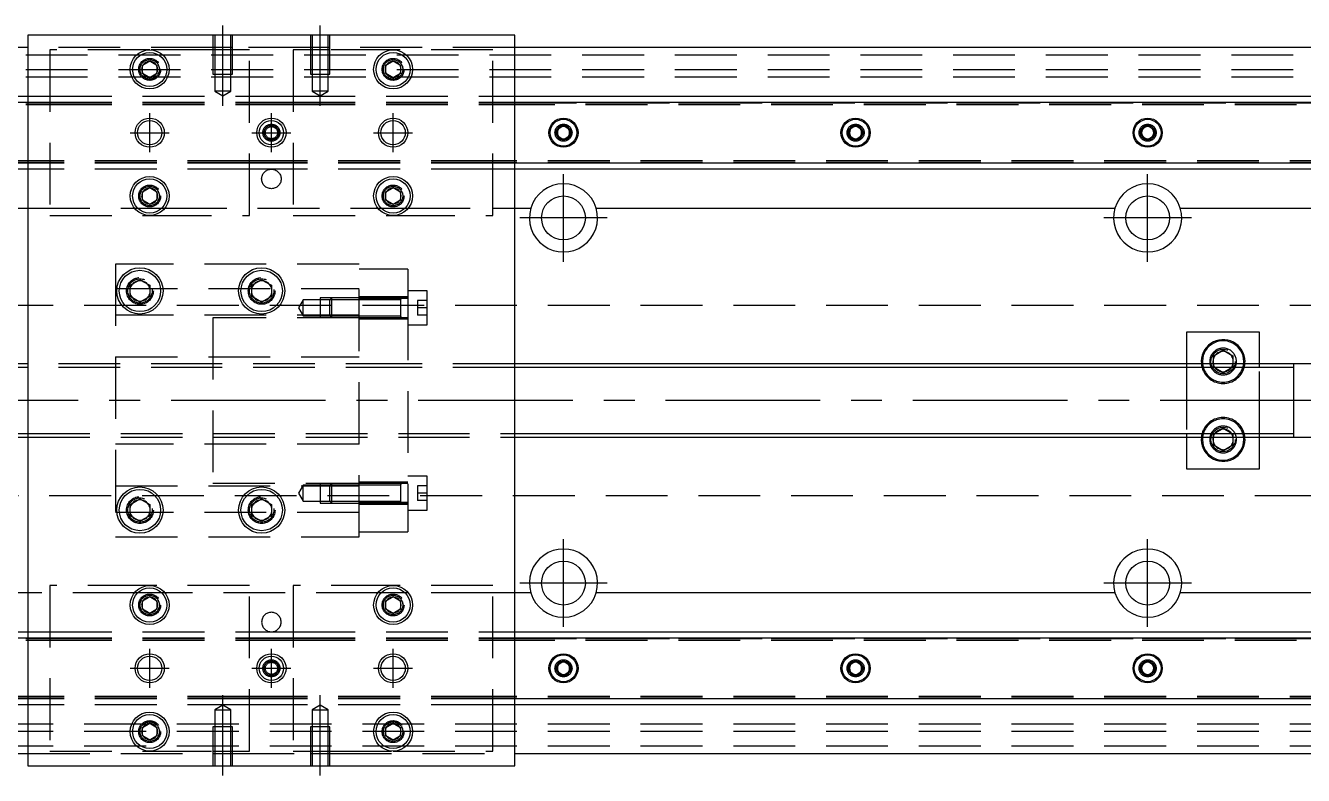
# Model space of a CAD drawing. Extents: x -11 to 722, y -256 to 77.
# Drawn here: x 209.5 to 472, y -77 to 77 of the extents above; entities that cross this region are included whole.
import ezdxf

# ---------------------------------------------------------------- set-up
doc = ezdxf.new("R2010")
doc.units = 0
doc.linetypes.add('CENTER', pattern=[50.8, 31.75, -6.35, 6.35, -6.35])
doc.linetypes.add('DASHED', pattern=[19.05, 12.7, -6.35])
doc.layers.get('0').update_dxf_attribs({"linetype": 'CONTINUOUS'})
doc.layers.add('CENTER', color=1, linetype='CENTER')

msp = doc.modelspace()

# ---------------------------------------------------------------- linework, layer by layer
at = {"color": 7, "linetype": 'CONTINUOUS'}
for p, q in [((310, 75), (210, 75)), ((210, 75), (210, -75)), ((310, -75), (310, 75)), ((210, 72.5), (0, 72.5)), ((520, 72.5), (310, 72.5)), ((233.5, 68.866026), (235, 69.73205)), ((233.5, 67.133974), (233.5, 68.866026)), ((235, 69.73205), (236.5, 68.866026)), ((236.5, 68.866026), (236.5, 67.133974)), ((283.5, 68.866026), (285, 69.73205)), ((283.5, 67.133974), (283.5, 68.866026)), ((285, 69.73205), (286.5, 68.866026)), ((286.5, 68.866026), (286.5, 67.133974)), ((235, 66.26795), (233.5, 67.133974)), ((236.5, 67.133974), (235, 66.26795)), ((285, 66.26795), (283.5, 67.133974)), ((286.5, 67.133974), (285, 66.26795)), ((0, 62.5), (210, 62.5)), ((0, 61.247728), (210, 61.247728)), ((310, 62.5), (520, 62.5)), ((310, 61.247728), (520, 61.247728)), ((318.75, 55.721688), (320, 56.443376)), ((318.75, 54.278312), (318.75, 55.721688)), ((320, 56.443376), (321.25, 55.721688)), ((321.25, 55.721688), (321.25, 54.278312)), ((378.75, 55.721688), (380, 56.443376)), ((378.75, 54.278312), (378.75, 55.721688)), ((380, 56.443376), (381.25, 55.721688)), ((381.25, 55.721688), (381.25, 54.278312)), ((438.75, 55.721688), (440, 56.443376)), ((438.75, 54.278312), (438.75, 55.721688)), ((440, 56.443376), (441.25, 55.721688)), ((441.25, 55.721688), (441.25, 54.278312)), ((320, 53.556624), (318.75, 54.278312)), ((321.25, 54.278312), (320, 53.556624)), ((380, 53.556624), (378.75, 54.278312)), ((381.25, 54.278312), (380, 53.556624)), ((440, 53.556624), (438.75, 54.278312)), ((441.25, 54.278312), (440, 53.556624)), ((210, 48.752272), (0, 48.752272)), ((210, 47.5), (0, 47.5)), ((520, 48.752272), (310, 48.752272)), ((520, 47.5), (310, 47.5)), ((233.5, 42.866026), (235, 43.73205)), ((233.5, 41.133974), (233.5, 42.866026)), ((235, 43.73205), (236.5, 42.866026)), ((236.5, 42.866026), (236.5, 41.133974)), ((283.5, 42.866026), (285, 43.73205)), ((283.5, 41.133974), (283.5, 42.866026)), ((285, 43.73205), (286.5, 42.866026)), ((286.5, 42.866026), (286.5, 41.133974)), ((206.708204, 39.5), (210, 39.5)), ((235, 40.26795), (233.5, 41.133974)), ((236.5, 41.133974), (235, 40.26795)), ((285, 40.26795), (283.5, 41.133974)), ((286.5, 41.133974), (285, 40.26795)), ((310, 39.5), (313.291796, 39.5)), ((326.708204, 39.5), (433.291796, 39.5)), ((446.708204, 39.5), (520, 39.5)), ((231, 23.6547), (233, 24.809402)), ((231, 21.3453), (231, 23.6547)), ((233, 24.809402), (235, 23.6547)), ((235, 23.6547), (235, 21.3453)), ((256, 23.6547), (258, 24.809402)), ((256, 21.3453), (256, 23.6547)), ((258, 24.809402), (260, 23.6547)), ((260, 23.6547), (260, 21.3453)), ((233, 20.190598), (231, 21.3453)), ((235, 21.3453), (233, 20.190598)), ((258, 20.190598), (256, 21.3453)), ((260, 21.3453), (258, 20.190598)), ((286.6, 17.052554), (286.6, 21.052564)), ((286.6, 17.052554), (286.6, 21.052564)), ((286.6, 20.702558), (286.6, 21.052564)), ((278, 20.702558), (272, 20.702558)), ((286.6, 17.402558), (286.6, 20.702558)), ((272, 17.402558), (278, 17.402558)), ((286.6, 17.052554), (286.6, 17.402558)), ((463, 14), (448, 14)), ((448, 14), (448, 7.5)), ((463, 7.5), (463, 14)), ((453.5, 9.1547), (455.5, 10.309402)), ((453.5, 7.5), (453.5, 9.1547)), ((455.5, 10.309402), (457.5, 9.1547)), ((457.5, 9.1547), (457.5, 7.5)), ((210, 7.5), (40.5, 7.5)), ((470, 7.5), (310, 7.5)), ((470, 7.5), (469.995, 7.5)), ((470, -7.500006), (470, 7.500006)), ((470.005, 7.5), (470, 7.5)), ((475, 7.5), (470, 7.5)), ((470, -6.951128), (470, 6.951128)), ((40.5, -7.5), (210, -7.5)), ((310, -7.5), (470, -7.5)), ((448, -7.5), (448, -14)), ((453.5, -9.1547), (453.5, -7.5)), ((457.5, -7.5), (457.5, -9.1547)), ((463, -14), (463, -7.5)), ((469.995, -7.5), (470, -7.5)), ((470, -7.5), (470.005, -7.5)), ((470, -7.5), (475, -7.5)), ((455.5, -10.309402), (453.5, -9.1547)), ((457.5, -9.1547), (455.5, -10.309402)), ((448, -14), (463, -14)), ((278, -17.402558), (272, -17.402558)), ((286.6, -21.052564), (286.6, -17.052554)), ((286.6, -17.402558), (286.6, -17.052554)), ((286.6, -20.702558), (286.6, -17.402558)), ((231, -21.3453), (233, -20.190598)), ((233, -20.190598), (235, -21.3453)), ((256, -21.3453), (258, -20.190598)), ((258, -20.190598), (260, -21.3453)), ((272, -20.702558), (278, -20.702558)), ((286.6, -21.052564), (286.6, -20.702558)), ((231, -23.6547), (231, -21.3453)), ((235, -21.3453), (235, -23.6547)), ((256, -23.6547), (256, -21.3453)), ((260, -21.3453), (260, -23.6547)), ((233, -24.809402), (231, -23.6547)), ((235, -23.6547), (233, -24.809402)), ((258, -24.809402), (256, -23.6547)), ((260, -23.6547), (258, -24.809402)), ((210, -39.5), (206.708204, -39.5)), ((233.5, -41.133974), (235, -40.26795)), ((233.5, -42.866026), (233.5, -41.133974)), ((235, -40.26795), (236.5, -41.133974)), ((236.5, -41.133974), (236.5, -42.866026)), ((283.5, -41.133974), (285, -40.26795)), ((283.5, -42.866026), (283.5, -41.133974)), ((285, -40.26795), (286.5, -41.133974)), ((286.5, -41.133974), (286.5, -42.866026)), ((313.291796, -39.5), (310, -39.5)), ((433.291796, -39.5), (326.708204, -39.5)), ((520, -39.5), (446.708204, -39.5)), ((235, -43.73205), (233.5, -42.866026)), ((236.5, -42.866026), (235, -43.73205)), ((285, -43.73205), (283.5, -42.866026)), ((286.5, -42.866026), (285, -43.73205)), ((0, -47.5), (210, -47.5)), ((0, -48.752272), (210, -48.752272)), ((310, -47.5), (520, -47.5)), ((310, -48.752272), (520, -48.752272)), ((318.75, -54.278312), (320, -53.556624)), ((318.75, -55.721688), (318.75, -54.278312)), ((320, -53.556624), (321.25, -54.278312)), ((321.25, -54.278312), (321.25, -55.721688)), ((378.75, -54.278312), (380, -53.556624)), ((378.75, -55.721688), (378.75, -54.278312)), ((380, -53.556624), (381.25, -54.278312)), ((381.25, -54.278312), (381.25, -55.721688)), ((438.75, -54.278312), (440, -53.556624)), ((438.75, -55.721688), (438.75, -54.278312)), ((440, -53.556624), (441.25, -54.278312)), ((441.25, -54.278312), (441.25, -55.721688)), ((320, -56.443376), (318.75, -55.721688)), ((321.25, -55.721688), (320, -56.443376)), ((380, -56.443376), (378.75, -55.721688)), ((381.25, -55.721688), (380, -56.443376)), ((440, -56.443376), (438.75, -55.721688)), ((441.25, -55.721688), (440, -56.443376)), ((210, -61.247728), (0, -61.247728)), ((210, -62.5), (0, -62.5)), ((520, -61.247728), (310, -61.247728)), ((520, -62.5), (310, -62.5)), ((233.5, -67.133974), (235, -66.26795)), ((233.5, -68.866026), (233.5, -67.133974)), ((235, -66.26795), (236.5, -67.133974)), ((236.5, -67.133974), (236.5, -68.866026)), ((283.5, -67.133974), (285, -66.26795)), ((283.5, -68.866026), (283.5, -67.133974)), ((285, -66.26795), (286.5, -67.133974)), ((286.5, -67.133974), (286.5, -68.866026)), ((235, -69.73205), (233.5, -68.866026)), ((236.5, -68.866026), (235, -69.73205)), ((285, -69.73205), (283.5, -68.866026)), ((286.5, -68.866026), (285, -69.73205)), ((0, -72.5), (210, -72.5)), ((310, -72.5), (520, -72.5)), ((210, -75), (310, -75))]:
    msp.add_line(p, q, dxfattribs=at)
at = {"color": 3, "linetype": 'DASHED'}
for p, q in [((248.000006, 75), (248.000006, 67)), ((248.35, 75), (248.35, 67)), ((251.65, 67), (251.65, 75)), ((251.999994, 67), (251.999994, 75)), ((268.000006, 75), (268.000006, 67)), ((268.35, 75), (268.35, 67)), ((271.65, 67), (271.65, 75)), ((271.999994, 67), (271.999994, 75)), ((0, 71), (520, 71)), ((248.000006, 72.5), (210, 72.5)), ((214.5, 72), (214.5, 38)), ((235, 72), (214.5, 72)), ((248.000006, 72), (235, 72)), ((251.999994, 72.5), (248.000006, 72.5)), ((251.999994, 72), (248.000006, 72)), ((268.000006, 72.5), (251.999994, 72.5)), ((255.5, 72), (251.999994, 72)), ((255.5, 38), (255.5, 72)), ((264.5, 72), (264.5, 38)), ((268.000006, 72), (264.5, 72)), ((271.999994, 72.5), (268.000006, 72.5)), ((271.999994, 72), (268.000006, 72)), ((310, 72.5), (271.999994, 72.5)), ((285, 72), (271.999994, 72)), ((305.5, 72), (285, 72)), ((305.5, 38), (305.5, 72)), ((236.973226, 68.326156), (237, 68)), ((286.973226, 68.326156), (287, 68)), ((0, 68), (520, 68)), ((0, 66.5), (520, 66.5)), ((248.000006, 67), (251.999994, 67)), ((248.35, 67), (248.35, 63.5)), ((251.65, 63.5), (251.65, 67)), ((268.000006, 67), (271.999994, 67)), ((268.35, 67), (268.35, 63.5)), ((271.65, 63.5), (271.65, 67)), ((251.65, 63.5), (248.35, 63.5)), ((248.35, 63.5), (250, 62.547372)), ((250, 62.547372), (251.65, 63.5)), ((271.65, 63.5), (268.35, 63.5)), ((268.35, 63.5), (270, 62.547372)), ((270, 62.547372), (271.65, 63.5)), ((0, 61.1147), (210, 61.1147)), ((0, 61.1), (214.5, 61.1)), ((0, 60.8), (214.5, 60.8)), ((210, 62.5), (214.5, 62.5)), ((210, 61.247728), (214.5, 61.247728)), ((210, 61.1147), (214.5, 61.1147)), ((214.5, 62.5), (255.5, 62.5)), ((214.5, 61.247728), (255.5, 61.247728)), ((214.5, 61.1147), (255.5, 61.1147)), ((214.5, 61.1), (255.5, 61.1)), ((214.5, 60.8), (255.5, 60.8)), ((255.5, 62.5), (264.5, 62.5)), ((255.5, 61.247728), (264.5, 61.247728)), ((255.5, 61.1147), (264.5, 61.1147)), ((255.5, 61.1), (264.5, 61.1)), ((255.5, 60.8), (264.5, 60.8)), ((264.5, 62.5), (305.5, 62.5)), ((264.5, 61.247728), (305.5, 61.247728)), ((264.5, 61.1147), (305.5, 61.1147)), ((264.5, 61.1), (305.5, 61.1)), ((264.5, 60.8), (305.5, 60.8)), ((305.5, 62.5), (310, 62.5)), ((305.5, 61.247728), (310, 61.247728)), ((305.5, 61.1147), (310, 61.1147)), ((305.5, 61.1), (520, 61.1)), ((305.5, 60.8), (520, 60.8)), ((310, 61.1147), (520, 61.1147)), ((321.477374, 55.25955), (321.5, 55)), ((381.477374, 55.25955), (381.5, 55)), ((441.477374, 55.25955), (441.5, 55)), ((214.5, 49.2), (0, 49.2)), ((214.5, 48.9), (0, 48.9)), ((210, 48.8853), (0, 48.8853)), ((214.5, 48.8853), (210, 48.8853)), ((214.5, 48.752272), (210, 48.752272)), ((214.5, 47.5), (210, 47.5)), ((255.5, 49.2), (214.5, 49.2)), ((255.5, 48.9), (214.5, 48.9)), ((255.5, 48.8853), (214.5, 48.8853)), ((255.5, 48.752272), (214.5, 48.752272)), ((255.5, 47.5), (214.5, 47.5)), ((264.5, 49.2), (255.5, 49.2)), ((264.5, 48.9), (255.5, 48.9)), ((264.5, 48.8853), (255.5, 48.8853)), ((264.5, 48.752272), (255.5, 48.752272)), ((264.5, 47.5), (255.5, 47.5)), ((305.5, 49.2), (264.5, 49.2)), ((305.5, 48.9), (264.5, 48.9)), ((305.5, 48.8853), (264.5, 48.8853)), ((305.5, 48.752272), (264.5, 48.752272)), ((305.5, 47.5), (264.5, 47.5)), ((520, 49.2), (305.5, 49.2)), ((520, 48.9), (305.5, 48.9)), ((310, 48.8853), (305.5, 48.8853)), ((310, 48.752272), (305.5, 48.752272)), ((310, 47.5), (305.5, 47.5)), ((520, 48.8853), (310, 48.8853)), ((236.973226, 42.326156), (237, 42)), ((283, 42), (283.030168, 42.346066)), ((210, 39.5), (231.877502, 39.5)), ((231.877502, 39.5), (232.55051, 39.5)), ((232.55051, 39.5), (237.44949, 39.5)), ((237.44949, 39.5), (238.122498, 39.5)), ((238.122498, 39.5), (281.877502, 39.5)), ((281.877502, 39.5), (282.55051, 39.5)), ((282.55051, 39.5), (287.44949, 39.5)), ((287.44949, 39.5), (288.122498, 39.5)), ((288.122498, 39.5), (305.5, 39.5)), ((305.5, 39.5), (310, 39.5)), ((214.5, 38), (235, 38)), ((235, 38), (255.5, 38)), ((264.5, 38), (285, 38)), ((285, 38), (305.5, 38)), ((228, 28), (228, -28)), ((278, 28), (228, 28)), ((278, -28), (278, 28)), ((288, 27), (278, 27)), ((288, 27), (288, 20.976176)), ((228, 23), (278, 23)), ((235.483582, 22.786038), (235.5, 22.5)), ((260.483582, 22.786038), (260.5, 22.5)), ((270, 21.052554), (270, 17.052564)), ((272.35, 21.052554), (270, 21.052554)), ((272.35, 21.052558), (272, 20.702558)), ((272.35, 21.052558), (272.35, 17.052558)), ((278, 21.052554), (272.35, 21.052554)), ((288, 21.302558), (278, 21.302558)), ((286.605, 21.052558), (278, 21.052556)), ((288, 21.052558), (286.595, 21.052558)), ((286.6, 20.836098), (286.6, 21.052558)), ((286.6, 21.052558), (286.6, 20.835892)), ((292, 22.552558), (288, 22.552558)), ((292, 15.552558), (292, 22.552558)), ((520, 19.5), (61.969694, 19.5)), ((266.5, 20.702558), (265.547372, 19.052558)), ((265.547372, 19.052558), (266.5, 17.402558)), ((266.5, 17.402558), (266.5, 20.702558)), ((270, 20.702558), (266.5, 20.702558)), ((272, 20.702558), (270, 20.702558)), ((272, 17.402558), (272, 20.702558)), ((278, 20.702558), (272, 20.702558)), ((288, 20.976176), (278, 20.976176)), ((286.6, 20.702558), (278, 20.702558)), ((286.6, 17.26902), (286.6, 20.836098)), ((288, 20.976176), (288, -20.976176)), ((290, 20.552558), (290, 19.052558)), ((292, 20.552558), (290, 20.552558)), ((292, 19.052558), (290, 19.052558)), ((290, 19.052558), (290, 17.552558)), ((278, 17.5), (228, 17.5)), ((248, 17), (248, -17)), ((278, 17), (248, 17)), ((266.5, 17.402558), (270, 17.402558)), ((270, 17.402558), (272, 17.402558)), ((270, 17.052564), (272.35, 17.052564)), ((272, 17.402558), (272.35, 17.052558)), ((272, 17.402558), (278, 17.402558)), ((272.35, 17.052564), (278, 17.052564)), ((278, 17.402558), (286.6, 17.402558)), ((278, 17.052562), (286.605, 17.052558)), ((278, 16.802558), (288, 16.802558)), ((286.595, 17.052558), (288, 17.052558)), ((286.6, 17.269268), (286.6, 17.052558)), ((286.6, 17.052558), (286.6, 17.26902)), ((292, 17.552558), (290, 17.552558)), ((288, 15.552558), (292, 15.552558)), ((228, 9), (278, 9)), ((453, 8), (453.018502, 8.303588)), ((248, 7.5), (210, 7.5)), ((248, 6.75), (210, 6.75)), ((288, 7.5), (248, 7.5)), ((288, 6.75), (248, 6.75)), ((310, 7.5), (288, 7.5)), ((310, 6.75), (288, 6.75)), ((448, 7.5), (448, 6.75)), ((448, 6.75), (448, -6.75)), ((453.5, 6.8453), (453.5, 7.5)), ((453.665064, 6.75), (453.5, 6.8453)), ((455.5, 5.690598), (453.665064, 6.75)), ((457.334936, 6.75), (455.5, 5.690598)), ((457.5, 6.8453), (457.334936, 6.75)), ((457.5, 7.5), (457.5, 6.8453)), ((463, 6.75), (463, 7.5)), ((463, -6.75), (463, 6.75)), ((470, 6.951128), (470, 7.5)), ((210, -6.75), (248, -6.75)), ((210, -7.5), (248, -7.5)), ((248, -6.75), (288, -6.75)), ((248, -7.5), (288, -7.5)), ((288, -6.75), (310, -6.75)), ((288, -7.5), (310, -7.5)), ((448, -6.75), (448, -7.5)), ((453, -8), (453.018502, -7.696412)), ((453.5, -6.8453), (453.665064, -6.75)), ((453.5, -7.5), (453.5, -6.8453)), ((453.665064, -6.75), (455.5, -5.690598)), ((455.5, -5.690598), (457.334936, -6.75)), ((457.334936, -6.75), (457.5, -6.8453)), ((457.5, -6.8453), (457.5, -7.5)), ((463, -7.5), (463, -6.75)), ((470, -7.5), (470, -6.951128)), ((278, -9), (228, -9)), ((292, -15.552558), (288, -15.552558)), ((292, -22.552558), (292, -15.552558)), ((228, -17.5), (278, -17.5)), ((248, -17), (278, -17)), ((266.5, -17.402558), (265.547372, -19.052558)), ((266.5, -20.702558), (266.5, -17.402558)), ((270, -17.402558), (266.5, -17.402558)), ((270, -17.052564), (270, -21.052554)), ((272.35, -17.052564), (270, -17.052564)), ((272, -17.402558), (270, -17.402558)), ((272.35, -17.052558), (272, -17.402558)), ((272, -20.702558), (272, -17.402558)), ((278, -17.402558), (272, -17.402558)), ((272.35, -17.052558), (272.35, -21.052558)), ((278, -17.052564), (272.35, -17.052564)), ((288, -16.802558), (278, -16.802558)), ((286.605, -17.052558), (278, -17.052562)), ((286.6, -17.402558), (278, -17.402558)), ((288, -17.052558), (286.595, -17.052558)), ((286.6, -17.26902), (286.6, -17.052558)), ((286.6, -17.052558), (286.6, -17.269226)), ((286.6, -20.836098), (286.6, -17.26902)), ((290, -17.552558), (290, -19.052558)), ((292, -17.552558), (290, -17.552558)), ((61.969694, -19.5), (520, -19.5)), ((265.547372, -19.052558), (266.5, -20.702558)), ((266.5, -20.702558), (270, -20.702558)), ((270, -20.702558), (272, -20.702558)), ((272, -20.702558), (272.35, -21.052558)), ((272, -20.702558), (278, -20.702558)), ((278, -20.702558), (286.6, -20.702558)), ((288, -20.976176), (278, -20.976176)), ((288, -20.976176), (278, -20.976176)), ((286.6, -20.83585), (286.6, -21.052558)), ((286.6, -21.052558), (286.6, -20.836098)), ((288, -20.976176), (288, -27)), ((292, -19.052558), (290, -19.052558)), ((290, -19.052558), (290, -20.552558)), ((292, -20.552558), (290, -20.552558)), ((278, -23), (228, -23)), ((235.483582, -22.213962), (235.5, -22.5)), ((260.483582, -22.213962), (260.5, -22.5)), ((270, -21.052554), (272.35, -21.052554)), ((272.35, -21.052554), (278, -21.052554)), ((278, -21.052556), (286.605, -21.052558)), ((278, -21.302558), (288, -21.302558)), ((286.595, -21.052558), (288, -21.052558)), ((288, -22.552558), (292, -22.552558)), ((228, -28), (278, -28)), ((278, -27), (288, -27)), ((214.5, -38), (214.5, -72)), ((235, -38), (214.5, -38)), ((255.5, -38), (235, -38)), ((255.5, -72), (255.5, -38)), ((285, -38), (264.5, -38)), ((264.5, -38), (264.5, -72)), ((305.5, -38), (285, -38)), ((305.5, -72), (305.5, -38)), ((231.877502, -39.5), (210, -39.5)), ((232.55051, -39.5), (231.877502, -39.5)), ((237.44949, -39.5), (232.55051, -39.5)), ((236.973226, -41.673844), (237, -42)), ((238.122498, -39.5), (237.44949, -39.5)), ((281.877502, -39.5), (238.122498, -39.5)), ((282.55051, -39.5), (281.877502, -39.5)), ((287.44949, -39.5), (282.55051, -39.5)), ((286.973226, -41.673844), (287, -42)), ((288.122498, -39.5), (287.44949, -39.5)), ((305.5, -39.5), (288.122498, -39.5)), ((310, -39.5), (305.5, -39.5)), ((0, -48.8853), (210, -48.8853)), ((0, -48.9), (214.5, -48.9)), ((0, -49.2), (214.5, -49.2)), ((210, -47.5), (214.5, -47.5)), ((210, -48.752272), (214.5, -48.752272)), ((210, -48.8853), (214.5, -48.8853)), ((214.5, -47.5), (255.5, -47.5)), ((214.5, -48.752272), (255.5, -48.752272)), ((214.5, -48.8853), (255.5, -48.8853)), ((214.5, -48.9), (255.5, -48.9)), ((214.5, -49.2), (255.5, -49.2)), ((255.5, -47.5), (264.5, -47.5)), ((255.5, -48.752272), (264.5, -48.752272)), ((255.5, -48.8853), (264.5, -48.8853)), ((255.5, -48.9), (264.5, -48.9)), ((255.5, -49.2), (264.5, -49.2)), ((264.5, -47.5), (305.5, -47.5)), ((264.5, -48.752272), (305.5, -48.752272)), ((264.5, -48.8853), (305.5, -48.8853)), ((264.5, -48.9), (305.5, -48.9)), ((264.5, -49.2), (305.5, -49.2)), ((305.5, -47.5), (310, -47.5)), ((305.5, -48.752272), (310, -48.752272)), ((305.5, -48.8853), (310, -48.8853)), ((305.5, -48.9), (520, -48.9)), ((305.5, -49.2), (520, -49.2)), ((310, -48.8853), (520, -48.8853)), ((321.477374, -54.74045), (321.5, -55)), ((381.477374, -54.74045), (381.5, -55)), ((441.477374, -54.74045), (441.5, -55)), ((214.5, -60.8), (0, -60.8)), ((214.5, -61.1), (0, -61.1)), ((210, -61.1147), (0, -61.1147)), ((214.5, -61.1147), (210, -61.1147)), ((214.5, -61.247728), (210, -61.247728)), ((214.5, -62.5), (210, -62.5)), ((255.5, -60.8), (214.5, -60.8)), ((255.5, -61.1), (214.5, -61.1)), ((255.5, -61.1147), (214.5, -61.1147)), ((255.5, -61.247728), (214.5, -61.247728)), ((255.5, -62.5), (214.5, -62.5)), ((250, -62.547372), (248.35, -63.5)), ((251.65, -63.5), (250, -62.547372)), ((264.5, -60.8), (255.5, -60.8)), ((264.5, -61.1), (255.5, -61.1)), ((264.5, -61.1147), (255.5, -61.1147)), ((264.5, -61.247728), (255.5, -61.247728)), ((264.5, -62.5), (255.5, -62.5)), ((305.5, -60.8), (264.5, -60.8)), ((305.5, -61.1), (264.5, -61.1)), ((305.5, -61.1147), (264.5, -61.1147)), ((305.5, -61.247728), (264.5, -61.247728)), ((305.5, -62.5), (264.5, -62.5)), ((270, -62.547372), (268.35, -63.5)), ((271.65, -63.5), (270, -62.547372)), ((520, -60.8), (305.5, -60.8)), ((520, -61.1), (305.5, -61.1)), ((310, -61.1147), (305.5, -61.1147)), ((310, -61.247728), (305.5, -61.247728)), ((310, -62.5), (305.5, -62.5)), ((520, -61.1147), (310, -61.1147)), ((248.35, -63.5), (250, -63.5)), ((248.35, -63.5), (248.35, -67)), ((250, -63.5), (251.65, -63.5)), ((251.65, -67), (251.65, -63.5)), ((268.35, -63.5), (270, -63.5)), ((268.35, -63.5), (268.35, -67)), ((270, -63.5), (271.65, -63.5)), ((271.65, -67), (271.65, -63.5)), ((520, -66.5), (0, -66.5)), ((520, -68), (0, -68)), ((236.973226, -67.673844), (237, -68)), ((251.999994, -67), (248.000006, -67)), ((248.000006, -67), (248.000006, -75)), ((248.35, -67), (248.35, -75)), ((251.65, -75), (251.65, -67)), ((251.999994, -75), (251.999994, -67)), ((271.999994, -67), (268.000006, -67)), ((268.000006, -67), (268.000006, -75)), ((268.35, -67), (268.35, -75)), ((271.65, -75), (271.65, -67)), ((271.999994, -75), (271.999994, -67)), ((286.973226, -67.673844), (287, -68)), ((520, -71), (0, -71)), ((210, -72.5), (248.000006, -72.5)), ((214.5, -72), (235, -72)), ((235, -72), (248.000006, -72)), ((248.000006, -72), (251.999994, -72)), ((248.000006, -72.5), (251.999994, -72.5)), ((251.999994, -72), (255.5, -72)), ((251.999994, -72.5), (268.000006, -72.5)), ((264.5, -72), (268.000006, -72)), ((268.000006, -72), (271.999994, -72)), ((268.000006, -72.5), (271.999994, -72.5)), ((271.999994, -72), (285, -72)), ((271.999994, -72.5), (310, -72.5)), ((285, -72), (305.5, -72))]:
    msp.add_line(p, q, dxfattribs=at)
at = {"color": 3, "linetype": 'CONTINUOUS'}
for p, q in [((210, 6.75), (40.5, 6.75)), ((470, 6.75), (310, 6.75)), ((40.5, -6.75), (210, -6.75)), ((310, -6.75), (470, -6.75))]:
    msp.add_line(p, q, dxfattribs=at)
at = {"color": 7, "linetype": 'CONTINUOUS'}
for centre, radius in [((235, 68), 4), ((235, 68), 3.5), ((285, 68), 4), ((285, 68), 3.5), ((260, 55), 3), ((320, 55), 3), ((380, 55), 3), ((440, 55), 3), ((235, 55), 2.5), ((260, 55), 2.5), ((285, 55), 2.5), ((320, 55), 2.75), ((380, 55), 2.75), ((440, 55), 2.75), ((235, 42), 4), ((235, 42), 3.5), ((285, 42), 4), ((285, 42), 3.5), ((320, 37.5), 4.5), ((440, 37.5), 4.5), ((233, 22.5), 4.75), ((233, 22.5), 4.25), ((258, 22.5), 4.75), ((258, 22.5), 4.25), ((233, -22.5), 4.75), ((233, -22.5), 4.25), ((258, -22.5), 4.75), ((258, -22.5), 4.25), ((320, -37.5), 4.5), ((440, -37.5), 4.5), ((235, -42), 4), ((235, -42), 3.5), ((285, -42), 4), ((285, -42), 3.5), ((235, -55), 2.5), ((260, -55), 3), ((260, -55), 2.5), ((285, -55), 2.5), ((320, -55), 3), ((320, -55), 2.75), ((380, -55), 3), ((380, -55), 2.75), ((440, -55), 3), ((440, -55), 2.75), ((235, -68), 4), ((235, -68), 3.5), ((285, -68), 4), ((285, -68), 3.5)]:
    msp.add_circle(centre, radius, dxfattribs=at)
at = {"color": 3, "linetype": 'DASHED'}
for centre, radius in [((235, 68), 2.25), ((235, 68), 2), ((285, 68), 2.25), ((285, 68), 2), ((260, 55), 1.75), ((260, 55), 1.5), ((260, 55), 1.25), ((320, 55), 1.75), ((320, 55), 1.5), ((380, 55), 1.75), ((380, 55), 1.5), ((440, 55), 1.75), ((440, 55), 1.5), ((260, 45.5), 2), ((235, 42), 2.25), ((235, 42), 2), ((285, 42), 2.25), ((285, 42), 2), ((233, 22.5), 2.75), ((233, 22.5), 2.5), ((258, 22.5), 2.75), ((258, 22.5), 2.5), ((455.5, 8), 2.5), ((455.5, -8), 2.5), ((233, -22.5), 2.75), ((233, -22.5), 2.5), ((258, -22.5), 2.75), ((258, -22.5), 2.5), ((235, -42), 2.25), ((235, -42), 2), ((285, -42), 2.25), ((285, -42), 2), ((260, -55), 1.75), ((260, -55), 1.5), ((260, -55), 1.25), ((320, -55), 1.75), ((320, -55), 1.5), ((380, -55), 1.75), ((380, -55), 1.5), ((440, -55), 1.75), ((440, -55), 1.5), ((235, -68), 2.25), ((235, -68), 2), ((285, -68), 2.25), ((285, -68), 2)]:
    msp.add_circle(centre, radius, dxfattribs=at)
at = {"color": 3, "linetype": 'CONTINUOUS'}
for centre in [(235, 55), (285, 55), (235, -55), (285, -55)]:
    msp.add_circle(centre, 3, dxfattribs=at)
at = {"color": 7, "linetype": 'CONTINUOUS'}
for centre, radius, start, end in [((235, 68), 1.65, 155.380023, 180), ((235, 68), 1.65, 144.619977, 155.380023), ((235, 68), 1.65, 95.380023, 144.619977), ((235, 68), 1.65, 84.619977, 95.380023), ((235, 68), 1.65, 35.380023, 84.619977), ((235, 68), 1.65, 24.619977, 35.380023), ((235, 68), 1.65, 335.380023, 24.619977), ((285, 68), 1.65, 155.380023, 180), ((285, 68), 1.65, 144.619977, 155.380023), ((285, 68), 1.65, 95.380023, 144.619977), ((285, 68), 1.65, 84.619977, 95.380023), ((285, 68), 1.65, 35.380023, 84.619977), ((285, 68), 1.65, 24.619977, 35.380023), ((285, 68), 1.65, 335.380023, 24.619977), ((235, 68), 1.65, 180, 204.619977), ((235, 68), 1.65, 204.619977, 215.380023), ((235, 68), 1.65, 215.380023, 264.619977), ((235, 68), 1.65, 264.619977, 275.380023), ((235, 68), 1.65, 275.380023, 324.619977), ((235, 68), 1.65, 324.619977, 335.380023), ((285, 68), 1.65, 180, 204.619977), ((285, 68), 1.65, 204.619977, 215.380023), ((285, 68), 1.65, 215.380023, 264.619977), ((285, 68), 1.65, 264.619977, 275.380023), ((285, 68), 1.65, 275.380023, 324.619977), ((285, 68), 1.65, 324.619977, 335.380023), ((320, 55), 1.25, 120, 180), ((320, 55), 1.25, 60, 120), ((320, 55), 1.25, 0, 60), ((380, 55), 1.25, 120, 180), ((380, 55), 1.25, 60, 120), ((380, 55), 1.25, 0, 60), ((440, 55), 1.25, 120, 180), ((440, 55), 1.25, 60, 120), ((440, 55), 1.25, 0, 60), ((320, 55), 1.25, 180, 240), ((320, 55), 1.25, 240, 300), ((320, 55), 1.25, 300, 0), ((380, 55), 1.25, 180, 240), ((380, 55), 1.25, 240, 300), ((380, 55), 1.25, 300, 0), ((440, 55), 1.25, 180, 240), ((440, 55), 1.25, 240, 300), ((440, 55), 1.25, 300, 0), ((235, 42), 1.65, 155.380023, 180), ((235, 42), 1.65, 144.619977, 155.380023), ((235, 42), 1.65, 95.380023, 144.619977), ((235, 42), 1.65, 84.619977, 95.380023), ((235, 42), 1.65, 35.380023, 84.619977), ((235, 42), 1.65, 24.619977, 35.380023), ((235, 42), 1.65, 335.380023, 24.619977), ((285, 42), 1.65, 155.380023, 180), ((285, 42), 1.65, 144.619977, 155.380023), ((285, 42), 1.65, 95.380023, 144.619977), ((285, 42), 1.65, 84.619977, 95.380023), ((285, 42), 1.65, 35.380023, 84.619977), ((285, 42), 1.65, 24.619977, 35.380023), ((285, 42), 1.65, 335.380023, 24.619977), ((320, 37.5), 7, 16.60155, 163.39845), ((440, 37.5), 7, 16.60155, 163.39845), ((235, 42), 1.65, 180, 204.619977), ((235, 42), 1.65, 204.619977, 215.380023), ((235, 42), 1.65, 215.380023, 264.619977), ((235, 42), 1.65, 264.619977, 275.380023), ((235, 42), 1.65, 275.380023, 324.619977), ((235, 42), 1.65, 324.619977, 335.380023), ((285, 42), 1.65, 180, 204.619977), ((285, 42), 1.65, 204.619977, 215.380023), ((285, 42), 1.65, 215.380023, 264.619977), ((285, 42), 1.65, 264.619977, 275.380023), ((285, 42), 1.65, 275.380023, 324.619977), ((285, 42), 1.65, 324.619977, 335.380023), ((320, 37.5), 7, 163.39845, 16.60155), ((440, 37.5), 7, 163.39845, 16.60155), ((233, 22.5), 2.1, 137.75279, 162.24721), ((233, 22.5), 2.1, 102.24721, 137.75279), ((233, 22.5), 2.1, 77.75279, 102.24721), ((233, 22.5), 2.1, 42.24721, 77.75279), ((233, 22.5), 2.1, 17.75279, 42.24721), ((258, 22.5), 2.1, 137.75279, 162.24721), ((258, 22.5), 2.1, 102.24721, 137.75279), ((258, 22.5), 2.1, 77.75279, 102.24721), ((258, 22.5), 2.1, 42.24721, 77.75279), ((258, 22.5), 2.1, 17.75279, 42.24721), ((233, 22.5), 2.1, 162.24721, 180), ((233, 22.5), 2.1, 180, 197.75279), ((233, 22.5), 2.1, 197.75279, 222.24721), ((233, 22.5), 2.1, 222.24721, 257.75279), ((233, 22.5), 2.1, 282.24721, 317.75279), ((233, 22.5), 2.1, 317.75279, 342.24721), ((233, 22.5), 2.1, 342.24721, 17.75279), ((258, 22.5), 2.1, 162.24721, 180), ((258, 22.5), 2.1, 180, 197.75279), ((258, 22.5), 2.1, 197.75279, 222.24721), ((258, 22.5), 2.1, 222.24721, 257.75279), ((258, 22.5), 2.1, 282.24721, 317.75279), ((258, 22.5), 2.1, 317.75279, 342.24721), ((258, 22.5), 2.1, 342.24721, 17.75279), ((233, 22.5), 2.1, 257.75279, 282.24721), ((258, 22.5), 2.1, 257.75279, 282.24721), ((455.5, 8), 4.5, 0, 186.37937), ((455.5, 8), 4.25, 0, 186.756327), ((455.5, 8), 2.1, 162.24721, 180), ((455.5, 8), 2.1, 180, 193.774147), ((455.5, 8), 2.1, 137.75279, 162.24721), ((455.5, 8), 2.1, 102.24721, 137.75279), ((455.5, 8), 2.1, 77.75279, 102.24721), ((455.5, 8), 2.1, 42.24721, 77.75279), ((455.5, 8), 2.1, 17.75279, 42.24721), ((455.5, 8), 2.1, 346.225853, 17.75279), ((455.5, 8), 4.25, 353.243673, 0), ((455.5, 8), 4.5, 353.62063, 0), ((455.5, 8), 2.1, 193.774147, 197.75279), ((455.5, 8), 2.1, 197.75279, 216.529607), ((455.5, 8), 2.1, 216.529607, 222.24721), ((455.5, 8), 2.1, 222.24721, 257.75279), ((455.5, 8), 2.1, 257.75279, 282.24721), ((455.5, 8), 2.1, 282.24721, 317.75279), ((455.5, 8), 2.1, 317.75279, 323.470393), ((455.5, 8), 2.1, 323.470393, 342.24721), ((455.5, 8), 2.1, 342.24721, 346.225853), ((455.5, -8), 4.5, 173.62063, 0), ((455.5, -8), 4.25, 173.243673, 0), ((455.5, -8), 2.1, 166.225853, 180), ((455.5, -8), 2.1, 162.24721, 166.225853), ((455.5, -8), 2.1, 143.470393, 162.24721), ((455.5, -8), 2.1, 137.75279, 143.470393), ((455.5, -8), 2.1, 102.24721, 137.75279), ((455.5, -8), 2.1, 77.75279, 102.24721), ((455.5, -8), 2.1, 42.24721, 77.75279), ((455.5, -8), 2.1, 36.529607, 42.24721), ((455.5, -8), 2.1, 17.75279, 36.529607), ((455.5, -8), 2.1, 13.774147, 17.75279), ((455.5, -8), 2.1, 342.24721, 13.774147), ((455.5, -8), 4.25, 0, 6.756327), ((455.5, -8), 4.5, 0, 6.37937), ((455.5, -8), 2.1, 180, 197.75279), ((455.5, -8), 2.1, 197.75279, 222.24721), ((455.5, -8), 2.1, 222.24721, 257.75279), ((455.5, -8), 2.1, 257.75279, 282.24721), ((455.5, -8), 2.1, 282.24721, 317.75279), ((455.5, -8), 2.1, 317.75279, 342.24721), ((233, -22.5), 2.1, 102.24721, 137.75279), ((233, -22.5), 2.1, 77.75279, 102.24721), ((233, -22.5), 2.1, 42.24721, 77.75279), ((258, -22.5), 2.1, 102.24721, 137.75279), ((258, -22.5), 2.1, 77.75279, 102.24721), ((258, -22.5), 2.1, 42.24721, 77.75279), ((233, -22.5), 2.1, 162.24721, 180), ((233, -22.5), 2.1, 180, 197.75279), ((233, -22.5), 2.1, 137.75279, 162.24721), ((233, -22.5), 2.1, 197.75279, 222.24721), ((233, -22.5), 2.1, 17.75279, 42.24721), ((233, -22.5), 2.1, 317.75279, 342.24721), ((233, -22.5), 2.1, 342.24721, 17.75279), ((258, -22.5), 2.1, 162.24721, 180), ((258, -22.5), 2.1, 180, 197.75279), ((258, -22.5), 2.1, 137.75279, 162.24721), ((258, -22.5), 2.1, 197.75279, 222.24721), ((258, -22.5), 2.1, 17.75279, 42.24721), ((258, -22.5), 2.1, 317.75279, 342.24721), ((258, -22.5), 2.1, 342.24721, 17.75279), ((233, -22.5), 2.1, 222.24721, 257.75279), ((233, -22.5), 2.1, 257.75279, 282.24721), ((233, -22.5), 2.1, 282.24721, 317.75279), ((258, -22.5), 2.1, 222.24721, 257.75279), ((258, -22.5), 2.1, 257.75279, 282.24721), ((258, -22.5), 2.1, 282.24721, 317.75279), ((320, -37.5), 7, 343.39845, 196.60155), ((440, -37.5), 7, 343.39845, 196.60155), ((235, -42), 1.65, 155.380023, 180), ((235, -42), 1.65, 180, 204.619977), ((235, -42), 1.65, 144.619977, 155.380023), ((235, -42), 1.65, 95.380023, 144.619977), ((235, -42), 1.65, 84.619977, 95.380023), ((235, -42), 1.65, 35.380023, 84.619977), ((235, -42), 1.65, 24.619977, 35.380023), ((235, -42), 1.65, 335.380023, 24.619977), ((285, -42), 1.65, 155.380023, 180), ((285, -42), 1.65, 180, 204.619977), ((285, -42), 1.65, 144.619977, 155.380023), ((285, -42), 1.65, 95.380023, 144.619977), ((285, -42), 1.65, 84.619977, 95.380023), ((285, -42), 1.65, 35.380023, 84.619977), ((285, -42), 1.65, 24.619977, 35.380023), ((285, -42), 1.65, 335.380023, 24.619977), ((320, -37.5), 7, 196.60155, 343.39845), ((440, -37.5), 7, 196.60155, 343.39845), ((235, -42), 1.65, 204.619977, 215.380023), ((235, -42), 1.65, 215.380023, 264.619977), ((235, -42), 1.65, 264.619977, 275.380023), ((235, -42), 1.65, 275.380023, 324.619977), ((235, -42), 1.65, 324.619977, 335.380023), ((285, -42), 1.65, 204.619977, 215.380023), ((285, -42), 1.65, 215.380023, 264.619977), ((285, -42), 1.65, 264.619977, 275.380023), ((285, -42), 1.65, 275.380023, 324.619977), ((285, -42), 1.65, 324.619977, 335.380023), ((320, -55), 1.25, 120, 180), ((320, -55), 1.25, 180, 240), ((320, -55), 1.25, 60, 120), ((320, -55), 1.25, 0, 60), ((320, -55), 1.25, 300, 0), ((380, -55), 1.25, 120, 180), ((380, -55), 1.25, 180, 240), ((380, -55), 1.25, 60, 120), ((380, -55), 1.25, 0, 60), ((380, -55), 1.25, 300, 0), ((440, -55), 1.25, 120, 180), ((440, -55), 1.25, 180, 240), ((440, -55), 1.25, 60, 120), ((440, -55), 1.25, 0, 60), ((440, -55), 1.25, 300, 0), ((320, -55), 1.25, 240, 300), ((380, -55), 1.25, 240, 300), ((440, -55), 1.25, 240, 300), ((235, -68), 1.65, 155.380023, 180), ((235, -68), 1.65, 180, 204.619977), ((235, -68), 1.65, 144.619977, 155.380023), ((235, -68), 1.65, 95.380023, 144.619977), ((235, -68), 1.65, 84.619977, 95.380023), ((235, -68), 1.65, 35.380023, 84.619977), ((235, -68), 1.65, 24.619977, 35.380023), ((235, -68), 1.65, 335.380023, 24.619977), ((285, -68), 1.65, 155.380023, 180), ((285, -68), 1.65, 180, 204.619977), ((285, -68), 1.65, 144.619977, 155.380023), ((285, -68), 1.65, 95.380023, 144.619977), ((285, -68), 1.65, 84.619977, 95.380023), ((285, -68), 1.65, 35.380023, 84.619977), ((285, -68), 1.65, 24.619977, 35.380023), ((285, -68), 1.65, 335.380023, 24.619977), ((235, -68), 1.65, 204.619977, 215.380023), ((235, -68), 1.65, 215.380023, 264.619977), ((235, -68), 1.65, 264.619977, 275.380023), ((235, -68), 1.65, 275.380023, 324.619977), ((235, -68), 1.65, 324.619977, 335.380023), ((285, -68), 1.65, 204.619977, 215.380023), ((285, -68), 1.65, 215.380023, 264.619977), ((285, -68), 1.65, 264.619977, 275.380023), ((285, -68), 1.65, 275.380023, 324.619977), ((285, -68), 1.65, 324.619977, 335.380023)]:
    msp.add_arc(centre, radius, start, end, dxfattribs=at)
at = {"color": 3, "linetype": 'DASHED'}
for centre, radius, start, end in [((455.5, 8), 2.75, 349.524318, 180), ((455.5, 8), 2.75, 180, 190.475682), ((455.5, 8), 4.5, 186.37937, 196.12762), ((455.5, 8), 4.5, 196.12762, 343.87238), ((455.5, 8), 4.25, 186.756327, 197.104635), ((455.5, 8), 4.25, 197.104635, 342.895365), ((455.5, 8), 2.75, 190.475682, 207.035692), ((455.5, 8), 2.75, 207.035692, 332.964308), ((455.5, 8), 2.75, 332.964308, 349.524318), ((455.5, 8), 4.25, 342.895365, 353.243673), ((455.5, 8), 4.5, 343.87238, 353.62063), ((455.5, -8), 4.5, 16.12762, 163.87238), ((455.5, -8), 4.25, 17.104635, 162.895365), ((455.5, -8), 2.75, 27.035692, 152.964308), ((455.5, -8), 4.5, 163.87238, 173.62063), ((455.5, -8), 4.25, 162.895365, 173.243673), ((455.5, -8), 2.75, 180, 10.475682), ((455.5, -8), 2.75, 169.524318, 180), ((455.5, -8), 2.75, 152.964308, 169.524318), ((455.5, -8), 2.75, 10.475682, 27.035692), ((455.5, -8), 4.25, 6.756327, 17.104635), ((455.5, -8), 4.5, 6.37937, 16.12762), ((260, -45.5), 2, 90, 270), ((260, -45.5), 2, 270, 90)]:
    msp.add_arc(centre, radius, start, end, dxfattribs=at)
at = {"layer": 'CENTER', "color": 1, "linetype": 'CENTER'}
for p, q in [((250, 60.547372), (250, 77)), ((270, 60.547372), (270, 77)), ((235, 51), (235, 59)), ((260, 51), (260, 59)), ((285, 51), (285, 59)), ((231, 55), (239, 55)), ((256, 55), (264, 55)), ((281, 55), (289, 55)), ((320, 28.5), (320, 46.5)), ((440, 28.5), (440, 46.5)), ((329, 37.5), (311, 37.5)), ((449, 37.5), (431, 37.5)), ((575.928927, 0), (-10.939157, 0)), ((320, -46.5), (320, -28.5)), ((440, -46.5), (440, -28.5)), ((329, -37.5), (311, -37.5)), ((449, -37.5), (431, -37.5)), ((235, -59), (235, -51)), ((260, -59), (260, -51)), ((285, -59), (285, -51)), ((231, -55), (239, -55)), ((256, -55), (264, -55)), ((281, -55), (289, -55)), ((250, -77), (250, -60.547372)), ((270, -77), (270, -60.547372))]:
    msp.add_line(p, q, dxfattribs=at)

doc.saveas('drawing.dxf')
